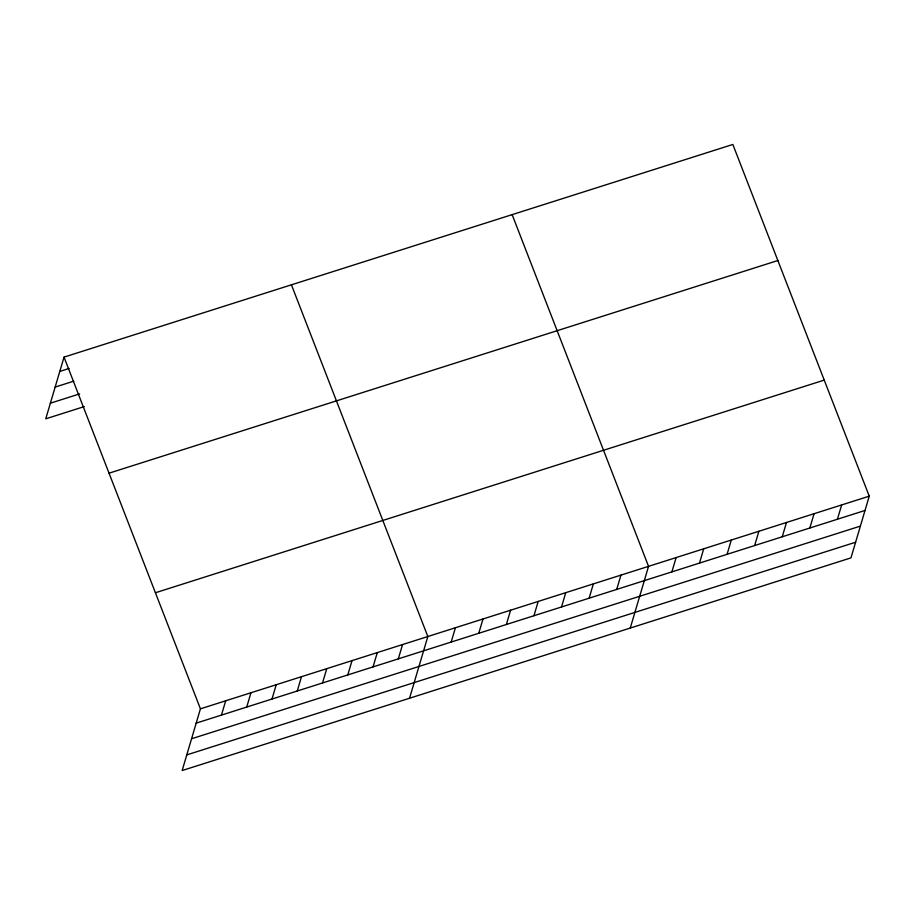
<?xml version="1.0" encoding="UTF-8"?>
<svg xmlns="http://www.w3.org/2000/svg" width="915" height="915" viewBox="0 0 915 915"><rect width="100%" height="100%" fill="white"/><g stroke="black" fill="none" stroke-linecap="round" stroke-linejoin="round"><path stroke-width="1.37" d="M64.027 357.125L200.431 708.828L182.154 770.533L850.973 557.875L869.25 496.17L732.846 144.467L64.027 357.125L45.75 418.83L84.317 406.569M221.453 715.095L225.696 700.787M246.718 707.066L250.962 692.758M271.995 699.026L276.227 684.729M297.261 690.997L301.493 676.688M322.526 682.967L326.758 668.659M347.791 674.927L352.023 660.619M373.057 666.898L377.289 652.589M398.322 658.857L402.566 644.56M409.543 698.237L427.831 636.52L291.428 284.817M451.175 642.056L455.418 627.747M478.762 633.283L483.006 618.975M506.361 624.51L510.593 610.202M533.948 615.738L538.18 601.43M561.535 606.965L565.767 592.657M589.123 598.193L593.366 583.884M616.71 589.42L620.953 575.112M630.263 628.056L648.541 566.339L512.137 214.648M671.885 571.875L676.128 557.567M699.483 563.102L703.715 548.794M727.07 554.33L731.302 540.022M754.658 545.557L758.89 531.249M782.245 536.785L786.488 522.476M809.832 528.012L814.076 513.704M837.419 519.24L841.663 504.931M59.795 371.433L69.105 368.471M55.163 387.079L73.772 381.155M50.382 403.195L79.639 393.885M109.045 473.181L777.864 260.523M155.413 592.76L824.243 380.102M200.431 708.828L869.25 496.17M196.187 723.136L865.007 510.467M191.555 738.771L860.375 526.114M186.786 754.898L855.605 542.229"/></g></svg>
